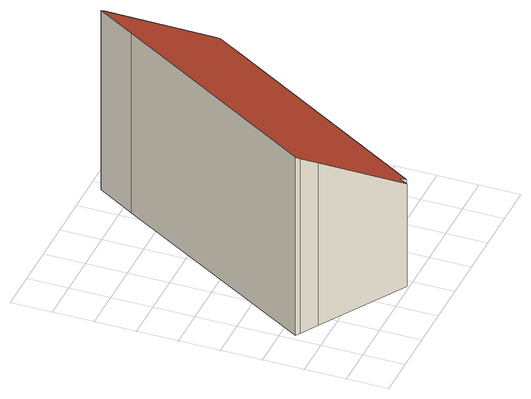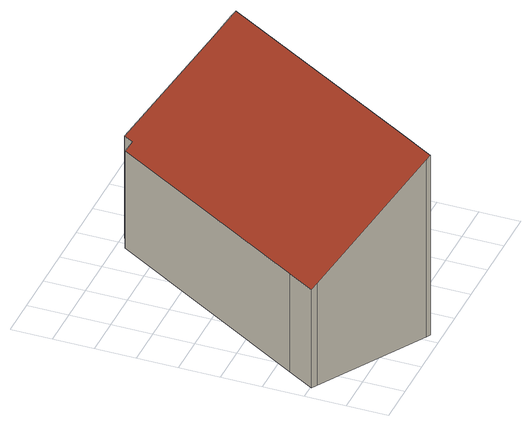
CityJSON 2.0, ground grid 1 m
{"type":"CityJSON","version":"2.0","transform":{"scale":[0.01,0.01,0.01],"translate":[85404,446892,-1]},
"CityObjects":{
"building1":{"type":"Building","attributes":{"dak_type":"slanted","data_area":18.71,"data_coverage":0.797,"geconstateerd":false,"gid":18954882,"h_dak_50p":3.17,"h_dak_70p":3.59,"h_dak_max":4.3,"h_dak_min":1.99,"h_maaiveld":-0.648,"kas_warenhuis":false,"lod11_replace":false,"no_floor":1,"ondergronds_type":"above ground","oorspronkelijkbouwjaar":1951,"pw_actueel":"yes","pw_bron":"ahn3","reconstructie_methode":"tudelft3d-geoflow","reconstruction_skipped":false,"rmse_lod12":0.731,"rmse_lod13":0.754,"rmse_lod22":0.0331,"rn":1,"status":"Pand in gebruik","t_run":50.89,"val3dity_codes_lod12":"[]","val3dity_codes_lod13":"[]","val3dity_codes_lod22":"[]","volume":"19.970598"},"children":["building1-1"]},
"building1-1":{"type":"BuildingPart","parents":["building1"],"geometry":[{"type":"Solid","lod":"2.2","boundaries":[[[[0,1,2,3,4,5,6,7,8,9,10,11]],[[12,3,2,13]],[[14,5,4,15]],[[16,9,8,17]],[[18,6,5,14]],[[19,7,6,18]],[[20,11,10,21]],[[21,10,9,16]],[[17,8,7,19]],[[13,2,1,22]],[[23,0,11,20]],[[15,4,3,12]],[[22,1,0,23]],[[12,13,22,23,20,21,16,17,19,18,14,15]]]],"semantics":{"surfaces":[{"type":"GroundSurface"},{"type":"WallSurface","on_footprint_edge":true},{"type":"RoofSurface"}],"values":[[0,1,1,1,1,1,1,1,1,1,1,1,1,2]]}}]}
},
"vertices":[
[624,535,35],[316,22,35],[296,31,35],[281,7,35],[69,135,35],[26,160,35],[15,167,35],[320,677,35],[378,773,35],[388,767,35],[651,610,35],[664,602,35],[281,7,312],[296,31,312],[26,160,509],[69,135,476],[388,767,514],[378,773,521],[15,167,518],[320,677,521],[664,602,301],[651,610,311],[316,22,298],[624,535,301]
]}
